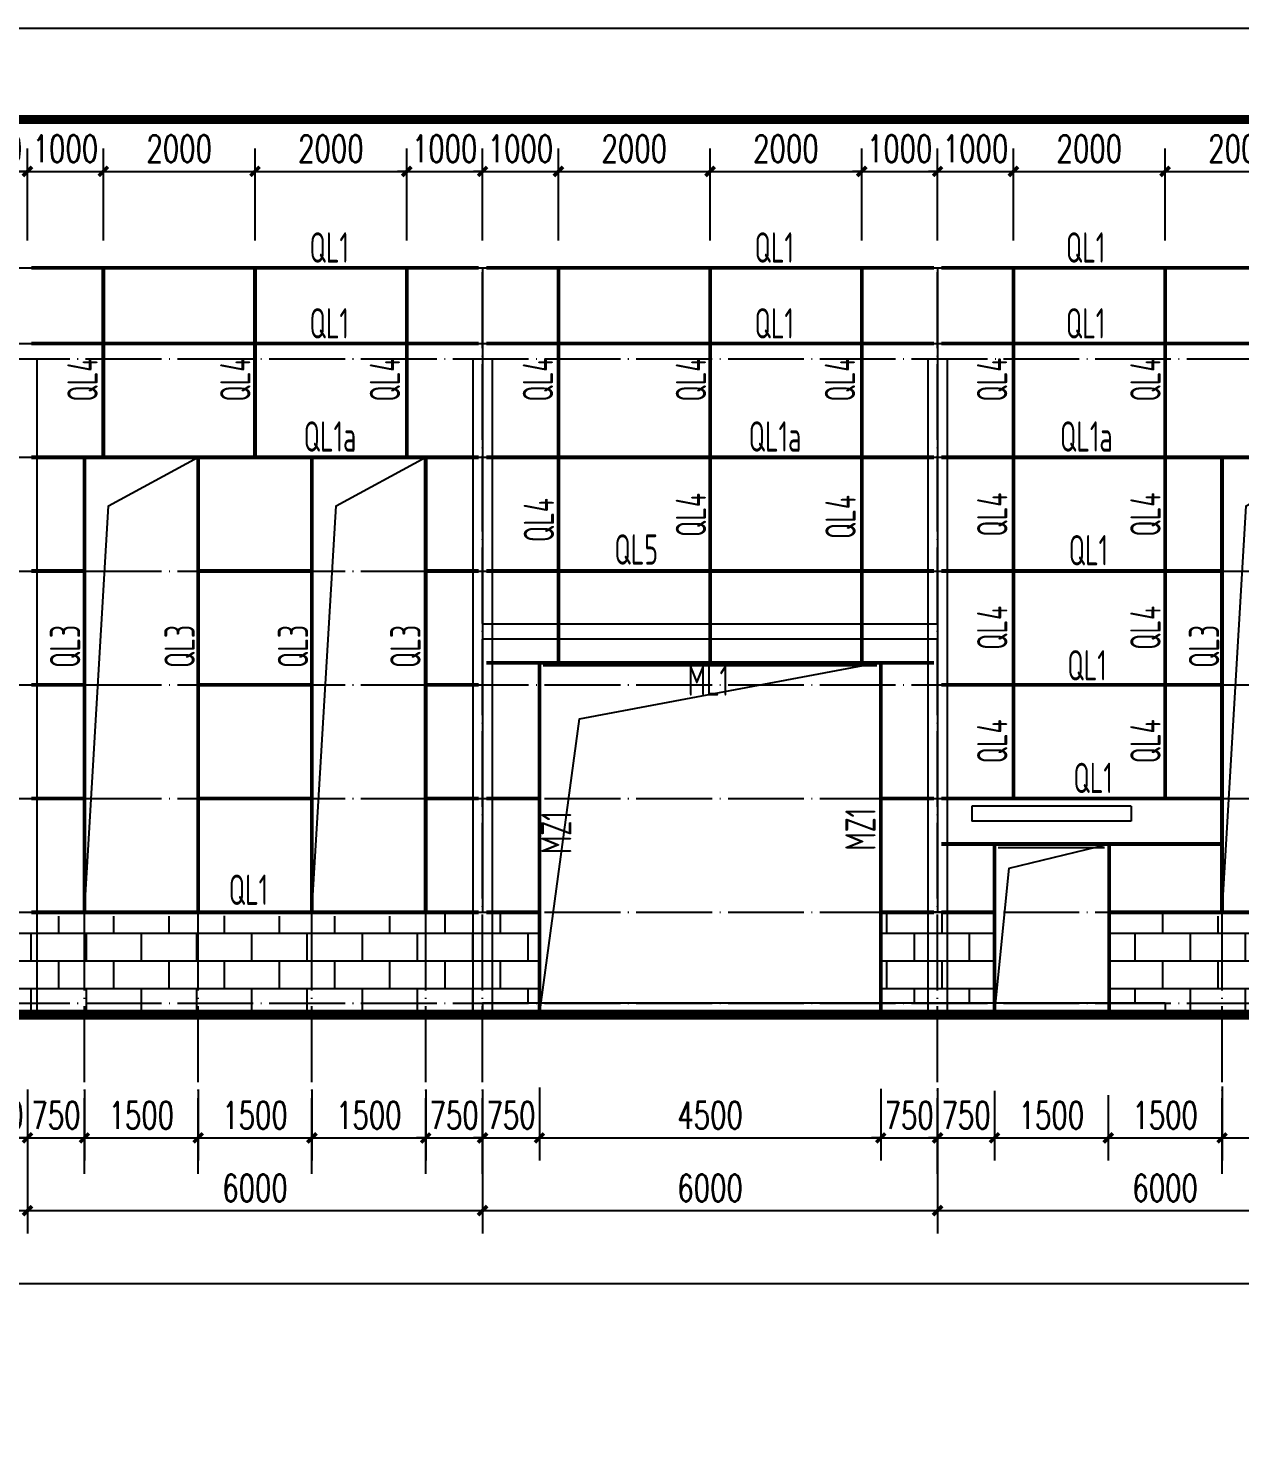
# Model space of a CAD drawing. Extents: x 14207793 to 14719554, y -1675802 to -1228715.
# Drawn here: x 14295388 to 14311356, y -1495257 to -1476490 of the extents above; entities that cross this region are included whole.
import ezdxf

# ---------------------------------------------------------------- set-up
doc = ezdxf.new("R2010")
doc.units = 0
doc.header["$LTSCALE"] = 500
doc.header["$MEASUREMENT"] = 0
doc.linetypes.add('DOTE', pattern=[2.42, 2, -0.2, 0.02, -0.2])
doc.layers.get('0').update_dxf_attribs({"linetype": 'CONTINUOUS'})
doc.layers.get('DEFPOINTS').update_dxf_attribs({"color": 140, "linetype": 'CONTINUOUS'})
for name, color, linetype in [('AXIS', 3, 'CONTINUOUS'), ('DOTE', 8, 'DOTE'), ('LAYER1', 150, 'CONTINUOUS'), ('PUB_DIM', 3, 'CONTINUOUS'), ('PUB_TITLE', 4, 'CONTINUOUS')]:
    doc.layers.add(name, color=color, linetype=linetype)
doc.styles.add('_TCH_DIM_T3', font='SIMPLEX', dxfattribs={"width": 0.705882, "bigfont": 'GBCBIG'})
doc.styles.add('TSSD_REIN', font='Tssdeng.shx', dxfattribs={"width": 0.65, "bigfont": 'hztxt.shx'})
doc.dimstyles.new('_TCH_ARCH&&120', dxfattribs={"dimtxt": 357, "dimasz": 120, "dimexe": 300, "dimexo": 360, "dimgap": 120, "dimtad": 1, "dimdec": 0, "dimzin": 0, "dimdsep": 46, "dimtxsty": '_TCH_DIM_T3', "dimblk": 'ARCHTICK', "dimcen": 0.09, "dimclrt": 7, "dimazin": 2, "dimtfac": 1, "dimtdec": 0, "dimtix": 1, "dimtmove": 2, "dimatfit": 3, "dimfxl": 0, "dimtolj": 1, "dimtzin": 0, "dimarcsym": 0})

# ---------------------------------------------------------------- blocks, each defined once
blk = doc.blocks.new('_ArchTick')
at = {"color": 0, "linetype": 'ByBlock', "const_width": 0.4}
blk.add_lwpolyline([(-0.5, -0.5), (0.5, 0.5)], dxfattribs=at)
blk = doc.blocks.new('*D230')
at = {"layer": 'AXIS', "color": 0, "lineweight": -2}
for p, q in [((14289375, -1491160), (14289375, -1492380)), ((14295375, -1491160), (14295375, -1492380)), ((14289375, -1492080), (14295375, -1492080))]:
    blk.add_line(p, q, dxfattribs=at)
at = {"layer": 'DEFPOINTS', "color": 0}
for p in [(14289375, -1490800), (14295375, -1490800), (14295375, -1492080)]:
    blk.add_point(p, dxfattribs=at)
at = {"layer": 'AXIS', "color": 0, "lineweight": -2, "xscale": 120, "yscale": 120, "zscale": 120, "rotation": 180}
blk.add_blockref('_ArchTick', (14289375, -1492080), dxfattribs=at)
at = {"layer": 'AXIS', "color": 0, "lineweight": -2, "xscale": 120, "yscale": 120, "zscale": 120}
blk.add_blockref('_ArchTick', (14295375, -1492080), dxfattribs=at)
at = {"layer": 'AXIS', "color": 7, "insert": (14292375, -1491782), "char_height": 357, "attachment_point": 5, "style": '_TCH_DIM_T3'}
blk.add_mtext('\\A1;6000', dxfattribs=at)
blk = doc.blocks.new('*D231')
at = {"layer": 'AXIS', "color": 0, "lineweight": -2}
for p, q in [((14295375, -1491160), (14295375, -1492380)), ((14301375, -1491160), (14301375, -1492380)), ((14295375, -1492080), (14301375, -1492080))]:
    blk.add_line(p, q, dxfattribs=at)
at = {"layer": 'DEFPOINTS', "color": 0}
for p in [(14295375, -1490800), (14301375, -1490800), (14301375, -1492080)]:
    blk.add_point(p, dxfattribs=at)
at = {"layer": 'AXIS', "color": 0, "lineweight": -2, "xscale": 120, "yscale": 120, "zscale": 120, "rotation": 180}
blk.add_blockref('_ArchTick', (14295375, -1492080), dxfattribs=at)
at = {"layer": 'AXIS', "color": 0, "lineweight": -2, "xscale": 120, "yscale": 120, "zscale": 120}
blk.add_blockref('_ArchTick', (14301375, -1492080), dxfattribs=at)
at = {"layer": 'AXIS', "color": 7, "insert": (14298375, -1491782), "char_height": 357, "attachment_point": 5, "style": '_TCH_DIM_T3'}
blk.add_mtext('\\A1;6000', dxfattribs=at)
blk = doc.blocks.new('*D232')
at = {"layer": 'AXIS', "color": 0, "lineweight": -2}
for p, q in [((14301375, -1491160), (14301375, -1492380)), ((14307375, -1491160), (14307375, -1492380)), ((14301375, -1492080), (14307375, -1492080))]:
    blk.add_line(p, q, dxfattribs=at)
at = {"layer": 'DEFPOINTS', "color": 0}
for p in [(14301375, -1490800), (14307375, -1490800), (14307375, -1492080)]:
    blk.add_point(p, dxfattribs=at)
at = {"layer": 'AXIS', "color": 0, "lineweight": -2, "xscale": 120, "yscale": 120, "zscale": 120, "rotation": 180}
blk.add_blockref('_ArchTick', (14301375, -1492080), dxfattribs=at)
at = {"layer": 'AXIS', "color": 0, "lineweight": -2, "xscale": 120, "yscale": 120, "zscale": 120}
blk.add_blockref('_ArchTick', (14307375, -1492080), dxfattribs=at)
at = {"layer": 'AXIS', "color": 7, "insert": (14304375, -1491782), "char_height": 357, "attachment_point": 5, "style": '_TCH_DIM_T3'}
blk.add_mtext('\\A1;6000', dxfattribs=at)
blk = doc.blocks.new('*D233')
at = {"layer": 'AXIS', "color": 0, "lineweight": -2}
for p, q in [((14307375, -1491160), (14307375, -1492380)), ((14313375, -1491160), (14313375, -1492380)), ((14307375, -1492080), (14313375, -1492080))]:
    blk.add_line(p, q, dxfattribs=at)
at = {"layer": 'DEFPOINTS', "color": 0}
for p in [(14307375, -1490800), (14313375, -1490800), (14313375, -1492080)]:
    blk.add_point(p, dxfattribs=at)
at = {"layer": 'AXIS', "color": 0, "lineweight": -2, "xscale": 120, "yscale": 120, "zscale": 120, "rotation": 180}
blk.add_blockref('_ArchTick', (14307375, -1492080), dxfattribs=at)
at = {"layer": 'AXIS', "color": 0, "lineweight": -2, "xscale": 120, "yscale": 120, "zscale": 120}
blk.add_blockref('_ArchTick', (14313375, -1492080), dxfattribs=at)
at = {"layer": 'AXIS', "color": 7, "insert": (14310375, -1491782), "char_height": 357, "attachment_point": 5, "style": '_TCH_DIM_T3'}
blk.add_mtext('\\A1;6000', dxfattribs=at)
blk = doc.blocks.new('*D236')
at = {"layer": 'AXIS', "color": 0, "lineweight": -2}
for p, q in [((14217375, -1491907), (14217375, -1493340)), ((14327775, -1491960), (14327775, -1493340)), ((14217375, -1493040), (14327775, -1493040))]:
    blk.add_line(p, q, dxfattribs=at)
at = {"layer": 'DEFPOINTS', "color": 0}
for p in [(14217375, -1491547), (14327775, -1491600), (14327775, -1493040)]:
    blk.add_point(p, dxfattribs=at)
at = {"layer": 'AXIS', "color": 0, "lineweight": -2, "xscale": 120, "yscale": 120, "zscale": 120, "rotation": 180}
blk.add_blockref('_ArchTick', (14217375, -1493040), dxfattribs=at)
at = {"layer": 'AXIS', "color": 0, "lineweight": -2, "xscale": 120, "yscale": 120, "zscale": 120}
blk.add_blockref('_ArchTick', (14327775, -1493040), dxfattribs=at)
at = {"layer": 'AXIS', "color": 7, "insert": (14272575, -1492742), "char_height": 357, "attachment_point": 5, "style": '_TCH_DIM_T3'}
blk.add_mtext('\\A1;110400', dxfattribs=at)
blk = doc.blocks.new('*D297')
at = {"layer": 'AXIS', "color": 0, "lineweight": -2}
for p, q in [((14294625, -1490481), (14294625, -1491421)), ((14295375, -1490481), (14295375, -1491421)), ((14294625, -1491121), (14294505, -1491121)), ((14294625, -1491121), (14295375, -1491121)), ((14295375, -1491121), (14295495, -1491121))]:
    blk.add_line(p, q, dxfattribs=at)
at = {"layer": 'DEFPOINTS', "color": 0}
for p in [(14294625, -1490121), (14295375, -1490121), (14295375, -1491121)]:
    blk.add_point(p, dxfattribs=at)
at = {"layer": 'AXIS', "color": 0, "lineweight": -2, "xscale": 120, "yscale": 120, "zscale": 120}
blk.add_blockref('_ArchTick', (14294625, -1491121), dxfattribs=at)
at = {"layer": 'AXIS', "color": 0, "lineweight": -2, "xscale": 120, "yscale": 120, "zscale": 120, "rotation": 180}
blk.add_blockref('_ArchTick', (14295375, -1491121), dxfattribs=at)
at = {"layer": 'AXIS', "color": 7, "insert": (14295000, -1490822), "char_height": 357, "attachment_point": 5, "style": '_TCH_DIM_T3'}
blk.add_mtext('\\A1;750', dxfattribs=at)
blk = doc.blocks.new('*D298')
at = {"layer": 'AXIS', "color": 0, "lineweight": -2}
for p, q in [((14295375, -1490481), (14295375, -1491421)), ((14296125, -1490481), (14296125, -1491421)), ((14295375, -1491121), (14295255, -1491121)), ((14295375, -1491121), (14296125, -1491121)), ((14296125, -1491121), (14296245, -1491121))]:
    blk.add_line(p, q, dxfattribs=at)
at = {"layer": 'DEFPOINTS', "color": 0}
for p in [(14295375, -1490121), (14296125, -1490121), (14296125, -1491121)]:
    blk.add_point(p, dxfattribs=at)
at = {"layer": 'AXIS', "color": 0, "lineweight": -2, "xscale": 120, "yscale": 120, "zscale": 120}
blk.add_blockref('_ArchTick', (14295375, -1491121), dxfattribs=at)
at = {"layer": 'AXIS', "color": 0, "lineweight": -2, "xscale": 120, "yscale": 120, "zscale": 120, "rotation": 180}
blk.add_blockref('_ArchTick', (14296125, -1491121), dxfattribs=at)
at = {"layer": 'AXIS', "color": 7, "insert": (14295750, -1490822), "char_height": 357, "attachment_point": 5, "style": '_TCH_DIM_T3'}
blk.add_mtext('\\A1;750', dxfattribs=at)
blk = doc.blocks.new('*D299')
at = {"layer": 'AXIS', "color": 0, "lineweight": -2}
for p, q in [((14296125, -1490481), (14296125, -1491421)), ((14297625, -1490481), (14297625, -1491421)), ((14296125, -1491121), (14297625, -1491121))]:
    blk.add_line(p, q, dxfattribs=at)
at = {"layer": 'DEFPOINTS', "color": 0}
for p in [(14296125, -1490121), (14297625, -1490121), (14297625, -1491121)]:
    blk.add_point(p, dxfattribs=at)
at = {"layer": 'AXIS', "color": 0, "lineweight": -2, "xscale": 120, "yscale": 120, "zscale": 120, "rotation": 180}
blk.add_blockref('_ArchTick', (14296125, -1491121), dxfattribs=at)
at = {"layer": 'AXIS', "color": 0, "lineweight": -2, "xscale": 120, "yscale": 120, "zscale": 120}
blk.add_blockref('_ArchTick', (14297625, -1491121), dxfattribs=at)
at = {"layer": 'AXIS', "color": 7, "insert": (14296875, -1490822), "char_height": 357, "attachment_point": 5, "style": '_TCH_DIM_T3'}
blk.add_mtext('\\A1;1500', dxfattribs=at)
blk = doc.blocks.new('*D300')
at = {"layer": 'AXIS', "color": 0, "lineweight": -2}
for p, q in [((14297625, -1490481), (14297625, -1491421)), ((14299125, -1490481), (14299125, -1491421)), ((14297625, -1491121), (14299125, -1491121))]:
    blk.add_line(p, q, dxfattribs=at)
at = {"layer": 'DEFPOINTS', "color": 0}
for p in [(14297625, -1490121), (14299125, -1490121), (14299125, -1491121)]:
    blk.add_point(p, dxfattribs=at)
at = {"layer": 'AXIS', "color": 0, "lineweight": -2, "xscale": 120, "yscale": 120, "zscale": 120, "rotation": 180}
blk.add_blockref('_ArchTick', (14297625, -1491121), dxfattribs=at)
at = {"layer": 'AXIS', "color": 0, "lineweight": -2, "xscale": 120, "yscale": 120, "zscale": 120}
blk.add_blockref('_ArchTick', (14299125, -1491121), dxfattribs=at)
at = {"layer": 'AXIS', "color": 7, "insert": (14298375, -1490822), "char_height": 357, "attachment_point": 5, "style": '_TCH_DIM_T3'}
blk.add_mtext('\\A1;1500', dxfattribs=at)
blk = doc.blocks.new('*D301')
at = {"layer": 'AXIS', "color": 0, "lineweight": -2}
for p, q in [((14299125, -1490481), (14299125, -1491421)), ((14300625, -1490481), (14300625, -1491421)), ((14299125, -1491121), (14300625, -1491121))]:
    blk.add_line(p, q, dxfattribs=at)
at = {"layer": 'DEFPOINTS', "color": 0}
for p in [(14299125, -1490121), (14300625, -1490121), (14300625, -1491121)]:
    blk.add_point(p, dxfattribs=at)
at = {"layer": 'AXIS', "color": 0, "lineweight": -2, "xscale": 120, "yscale": 120, "zscale": 120, "rotation": 180}
blk.add_blockref('_ArchTick', (14299125, -1491121), dxfattribs=at)
at = {"layer": 'AXIS', "color": 0, "lineweight": -2, "xscale": 120, "yscale": 120, "zscale": 120}
blk.add_blockref('_ArchTick', (14300625, -1491121), dxfattribs=at)
at = {"layer": 'AXIS', "color": 7, "insert": (14299875, -1490822), "char_height": 357, "attachment_point": 5, "style": '_TCH_DIM_T3'}
blk.add_mtext('\\A1;1500', dxfattribs=at)
blk = doc.blocks.new('*D302')
at = {"layer": 'AXIS', "color": 0, "lineweight": -2}
for p, q in [((14300625, -1490481), (14300625, -1491421)), ((14301375, -1490481), (14301375, -1491421)), ((14300625, -1491121), (14300505, -1491121)), ((14300625, -1491121), (14301375, -1491121)), ((14301375, -1491121), (14301495, -1491121))]:
    blk.add_line(p, q, dxfattribs=at)
at = {"layer": 'DEFPOINTS', "color": 0}
for p in [(14300625, -1490121), (14301375, -1490121), (14301375, -1491121)]:
    blk.add_point(p, dxfattribs=at)
at = {"layer": 'AXIS', "color": 0, "lineweight": -2, "xscale": 120, "yscale": 120, "zscale": 120}
blk.add_blockref('_ArchTick', (14300625, -1491121), dxfattribs=at)
at = {"layer": 'AXIS', "color": 0, "lineweight": -2, "xscale": 120, "yscale": 120, "zscale": 120, "rotation": 180}
blk.add_blockref('_ArchTick', (14301375, -1491121), dxfattribs=at)
at = {"layer": 'AXIS', "color": 7, "insert": (14301000, -1490822), "char_height": 357, "attachment_point": 5, "style": '_TCH_DIM_T3'}
blk.add_mtext('\\A1;750', dxfattribs=at)
blk = doc.blocks.new('*D303')
at = {"layer": 'AXIS', "color": 0, "lineweight": -2}
for p, q in [((14302125, -1490456), (14302125, -1491421)), ((14301375, -1490481), (14301375, -1491421)), ((14301375, -1491121), (14301255, -1491121)), ((14301375, -1491121), (14302125, -1491121)), ((14302125, -1491121), (14302245, -1491121))]:
    blk.add_line(p, q, dxfattribs=at)
at = {"layer": 'DEFPOINTS', "color": 0}
for p in [(14302125, -1490096), (14301375, -1490121), (14302125, -1491121)]:
    blk.add_point(p, dxfattribs=at)
at = {"layer": 'AXIS', "color": 0, "lineweight": -2, "xscale": 120, "yscale": 120, "zscale": 120}
blk.add_blockref('_ArchTick', (14301375, -1491121), dxfattribs=at)
at = {"layer": 'AXIS', "color": 0, "lineweight": -2, "xscale": 120, "yscale": 120, "zscale": 120, "rotation": 180}
blk.add_blockref('_ArchTick', (14302125, -1491121), dxfattribs=at)
at = {"layer": 'AXIS', "color": 7, "insert": (14301750, -1490822), "char_height": 357, "attachment_point": 5, "style": '_TCH_DIM_T3'}
blk.add_mtext('\\A1;750', dxfattribs=at)
blk = doc.blocks.new('*D304')
at = {"layer": 'AXIS', "color": 0, "lineweight": -2}
for p, q in [((14302125, -1490456), (14302125, -1491421)), ((14306625, -1490473), (14306625, -1491421)), ((14302125, -1491121), (14306625, -1491121))]:
    blk.add_line(p, q, dxfattribs=at)
at = {"layer": 'DEFPOINTS', "color": 0}
for p in [(14302125, -1490096), (14306625, -1490113), (14306625, -1491121)]:
    blk.add_point(p, dxfattribs=at)
at = {"layer": 'AXIS', "color": 0, "lineweight": -2, "xscale": 120, "yscale": 120, "zscale": 120, "rotation": 180}
blk.add_blockref('_ArchTick', (14302125, -1491121), dxfattribs=at)
at = {"layer": 'AXIS', "color": 0, "lineweight": -2, "xscale": 120, "yscale": 120, "zscale": 120}
blk.add_blockref('_ArchTick', (14306625, -1491121), dxfattribs=at)
at = {"layer": 'AXIS', "color": 7, "insert": (14304375, -1490822), "char_height": 357, "attachment_point": 5, "style": '_TCH_DIM_T3'}
blk.add_mtext('\\A1;4500', dxfattribs=at)
blk = doc.blocks.new('*D305')
at = {"layer": 'AXIS', "color": 0, "lineweight": -2}
for p, q in [((14306625, -1490473), (14306625, -1491421)), ((14307375, -1490466), (14307375, -1491421)), ((14306625, -1491121), (14306505, -1491121)), ((14306625, -1491121), (14307375, -1491121)), ((14307375, -1491121), (14307495, -1491121))]:
    blk.add_line(p, q, dxfattribs=at)
at = {"layer": 'DEFPOINTS', "color": 0}
for p in [(14306625, -1490113), (14307375, -1490106), (14307375, -1491121)]:
    blk.add_point(p, dxfattribs=at)
at = {"layer": 'AXIS', "color": 0, "lineweight": -2, "xscale": 120, "yscale": 120, "zscale": 120}
blk.add_blockref('_ArchTick', (14306625, -1491121), dxfattribs=at)
at = {"layer": 'AXIS', "color": 0, "lineweight": -2, "xscale": 120, "yscale": 120, "zscale": 120, "rotation": 180}
blk.add_blockref('_ArchTick', (14307375, -1491121), dxfattribs=at)
at = {"layer": 'AXIS', "color": 7, "insert": (14307000, -1490822), "char_height": 357, "attachment_point": 5, "style": '_TCH_DIM_T3'}
blk.add_mtext('\\A1;750', dxfattribs=at)
blk = doc.blocks.new('*D306')
at = {"layer": 'AXIS', "color": 0, "lineweight": -2}
for p, q in [((14307375, -1490466), (14307375, -1491421)), ((14308125, -1490500), (14308125, -1491421)), ((14307375, -1491121), (14307255, -1491121)), ((14307375, -1491121), (14308125, -1491121)), ((14308125, -1491121), (14308245, -1491121))]:
    blk.add_line(p, q, dxfattribs=at)
at = {"layer": 'DEFPOINTS', "color": 0}
for p in [(14307375, -1490106), (14308125, -1490140), (14308125, -1491121)]:
    blk.add_point(p, dxfattribs=at)
at = {"layer": 'AXIS', "color": 0, "lineweight": -2, "xscale": 120, "yscale": 120, "zscale": 120}
blk.add_blockref('_ArchTick', (14307375, -1491121), dxfattribs=at)
at = {"layer": 'AXIS', "color": 0, "lineweight": -2, "xscale": 120, "yscale": 120, "zscale": 120, "rotation": 180}
blk.add_blockref('_ArchTick', (14308125, -1491121), dxfattribs=at)
at = {"layer": 'AXIS', "color": 7, "insert": (14307750, -1490822), "char_height": 357, "attachment_point": 5, "style": '_TCH_DIM_T3'}
blk.add_mtext('\\A1;750', dxfattribs=at)
blk = doc.blocks.new('*D307')
at = {"layer": 'AXIS', "color": 0, "lineweight": -2}
for p, q in [((14308125, -1490500), (14308125, -1491421)), ((14309625, -1490558), (14309625, -1491421)), ((14308125, -1491121), (14309625, -1491121))]:
    blk.add_line(p, q, dxfattribs=at)
at = {"layer": 'DEFPOINTS', "color": 0}
for p in [(14308125, -1490140), (14309625, -1490198), (14309625, -1491121)]:
    blk.add_point(p, dxfattribs=at)
at = {"layer": 'AXIS', "color": 0, "lineweight": -2, "xscale": 120, "yscale": 120, "zscale": 120, "rotation": 180}
blk.add_blockref('_ArchTick', (14308125, -1491121), dxfattribs=at)
at = {"layer": 'AXIS', "color": 0, "lineweight": -2, "xscale": 120, "yscale": 120, "zscale": 120}
blk.add_blockref('_ArchTick', (14309625, -1491121), dxfattribs=at)
at = {"layer": 'AXIS', "color": 7, "insert": (14308875, -1490822), "char_height": 357, "attachment_point": 5, "style": '_TCH_DIM_T3'}
blk.add_mtext('\\A1;1500', dxfattribs=at)
blk = doc.blocks.new('*D308')
at = {"layer": 'AXIS', "color": 0, "lineweight": -2}
for p, q in [((14311125, -1490444), (14311125, -1491421)), ((14309625, -1490558), (14309625, -1491421)), ((14309625, -1491121), (14311125, -1491121))]:
    blk.add_line(p, q, dxfattribs=at)
at = {"layer": 'DEFPOINTS', "color": 0}
for p in [(14311125, -1490084), (14309625, -1490198), (14311125, -1491121)]:
    blk.add_point(p, dxfattribs=at)
at = {"layer": 'AXIS', "color": 0, "lineweight": -2, "xscale": 120, "yscale": 120, "zscale": 120, "rotation": 180}
blk.add_blockref('_ArchTick', (14309625, -1491121), dxfattribs=at)
at = {"layer": 'AXIS', "color": 0, "lineweight": -2, "xscale": 120, "yscale": 120, "zscale": 120}
blk.add_blockref('_ArchTick', (14311125, -1491121), dxfattribs=at)
at = {"layer": 'AXIS', "color": 7, "insert": (14310375, -1490822), "char_height": 357, "attachment_point": 5, "style": '_TCH_DIM_T3'}
blk.add_mtext('\\A1;1500', dxfattribs=at)
blk = doc.blocks.new('*D309')
at = {"layer": 'AXIS', "color": 0, "lineweight": -2}
for p, q in [((14311125, -1490444), (14311125, -1491421)), ((14312625, -1490444), (14312625, -1491421)), ((14311125, -1491121), (14312625, -1491121))]:
    blk.add_line(p, q, dxfattribs=at)
at = {"layer": 'DEFPOINTS', "color": 0}
for p in [(14311125, -1490084), (14312625, -1490084), (14312625, -1491121)]:
    blk.add_point(p, dxfattribs=at)
at = {"layer": 'AXIS', "color": 0, "lineweight": -2, "xscale": 120, "yscale": 120, "zscale": 120, "rotation": 180}
blk.add_blockref('_ArchTick', (14311125, -1491121), dxfattribs=at)
at = {"layer": 'AXIS', "color": 0, "lineweight": -2, "xscale": 120, "yscale": 120, "zscale": 120}
blk.add_blockref('_ArchTick', (14312625, -1491121), dxfattribs=at)
at = {"layer": 'AXIS', "color": 7, "insert": (14311875, -1490822), "char_height": 357, "attachment_point": 5, "style": '_TCH_DIM_T3'}
blk.add_mtext('\\A1;1500', dxfattribs=at)
blk = doc.blocks.new('*D914')
at = {"layer": 'DEFPOINTS', "color": 0}
for p in [(14295375, -1478375), (14294375, -1479646), (14295375, -1479646)]:
    blk.add_point(p, dxfattribs=at)
at = {"layer": 'PUB_DIM', "color": 0, "lineweight": -2}
for p, q in [((14294375, -1479286), (14294375, -1478075)), ((14295375, -1479286), (14295375, -1478075)), ((14294375, -1478375), (14294255, -1478375)), ((14294375, -1478375), (14295375, -1478375)), ((14295375, -1478375), (14295495, -1478375))]:
    blk.add_line(p, q, dxfattribs=at)
at = {"layer": 'PUB_DIM', "color": 0, "lineweight": -2, "xscale": 120, "yscale": 120, "zscale": 120}
blk.add_blockref('_ArchTick', (14294375, -1478375), dxfattribs=at)
at = {"layer": 'PUB_DIM', "color": 0, "lineweight": -2, "xscale": 120, "yscale": 120, "zscale": 120, "rotation": 180}
blk.add_blockref('_ArchTick', (14295375, -1478375), dxfattribs=at)
at = {"layer": 'PUB_DIM', "color": 7, "insert": (14294875, -1478076), "char_height": 357, "attachment_point": 5, "style": '_TCH_DIM_T3'}
blk.add_mtext('\\A1;1000', dxfattribs=at)
blk = doc.blocks.new('*D915')
at = {"layer": 'DEFPOINTS', "color": 0}
for p in [(14296375, -1478375), (14295375, -1479646), (14296375, -1479646)]:
    blk.add_point(p, dxfattribs=at)
at = {"layer": 'PUB_DIM', "color": 0, "lineweight": -2}
for p, q in [((14295375, -1479286), (14295375, -1478075)), ((14296375, -1479286), (14296375, -1478075)), ((14295375, -1478375), (14295255, -1478375)), ((14295375, -1478375), (14296375, -1478375)), ((14296375, -1478375), (14296495, -1478375))]:
    blk.add_line(p, q, dxfattribs=at)
at = {"layer": 'PUB_DIM', "color": 0, "lineweight": -2, "xscale": 120, "yscale": 120, "zscale": 120}
blk.add_blockref('_ArchTick', (14295375, -1478375), dxfattribs=at)
at = {"layer": 'PUB_DIM', "color": 0, "lineweight": -2, "xscale": 120, "yscale": 120, "zscale": 120, "rotation": 180}
blk.add_blockref('_ArchTick', (14296375, -1478375), dxfattribs=at)
at = {"layer": 'PUB_DIM', "color": 7, "insert": (14295875, -1478076), "char_height": 357, "attachment_point": 5, "style": '_TCH_DIM_T3'}
blk.add_mtext('\\A1;1000', dxfattribs=at)
blk = doc.blocks.new('*D916')
at = {"layer": 'DEFPOINTS', "color": 0}
for p in [(14298375, -1478375), (14296375, -1479646), (14298375, -1479646)]:
    blk.add_point(p, dxfattribs=at)
at = {"layer": 'PUB_DIM', "color": 0, "lineweight": -2}
for p, q in [((14296375, -1479286), (14296375, -1478075)), ((14298375, -1479286), (14298375, -1478075)), ((14296375, -1478375), (14298375, -1478375))]:
    blk.add_line(p, q, dxfattribs=at)
at = {"layer": 'PUB_DIM', "color": 0, "lineweight": -2, "xscale": 120, "yscale": 120, "zscale": 120, "rotation": 180}
blk.add_blockref('_ArchTick', (14296375, -1478375), dxfattribs=at)
at = {"layer": 'PUB_DIM', "color": 0, "lineweight": -2, "xscale": 120, "yscale": 120, "zscale": 120}
blk.add_blockref('_ArchTick', (14298375, -1478375), dxfattribs=at)
at = {"layer": 'PUB_DIM', "color": 7, "insert": (14297375, -1478076), "char_height": 357, "attachment_point": 5, "style": '_TCH_DIM_T3'}
blk.add_mtext('\\A1;2000', dxfattribs=at)
blk = doc.blocks.new('*D917')
at = {"layer": 'DEFPOINTS', "color": 0}
for p in [(14300375, -1478375), (14298375, -1479646), (14300375, -1479646)]:
    blk.add_point(p, dxfattribs=at)
at = {"layer": 'PUB_DIM', "color": 0, "lineweight": -2}
for p, q in [((14298375, -1479286), (14298375, -1478075)), ((14300375, -1479286), (14300375, -1478075)), ((14298375, -1478375), (14300375, -1478375))]:
    blk.add_line(p, q, dxfattribs=at)
at = {"layer": 'PUB_DIM', "color": 0, "lineweight": -2, "xscale": 120, "yscale": 120, "zscale": 120, "rotation": 180}
blk.add_blockref('_ArchTick', (14298375, -1478375), dxfattribs=at)
at = {"layer": 'PUB_DIM', "color": 0, "lineweight": -2, "xscale": 120, "yscale": 120, "zscale": 120}
blk.add_blockref('_ArchTick', (14300375, -1478375), dxfattribs=at)
at = {"layer": 'PUB_DIM', "color": 7, "insert": (14299375, -1478076), "char_height": 357, "attachment_point": 5, "style": '_TCH_DIM_T3'}
blk.add_mtext('\\A1;2000', dxfattribs=at)
blk = doc.blocks.new('*D918')
at = {"layer": 'DEFPOINTS', "color": 0}
for p in [(14301375, -1478375), (14300375, -1479646), (14301375, -1479646)]:
    blk.add_point(p, dxfattribs=at)
at = {"layer": 'PUB_DIM', "color": 0, "lineweight": -2}
for p, q in [((14300375, -1479286), (14300375, -1478075)), ((14301375, -1479286), (14301375, -1478075)), ((14300375, -1478375), (14300255, -1478375)), ((14300375, -1478375), (14301375, -1478375)), ((14301375, -1478375), (14301495, -1478375))]:
    blk.add_line(p, q, dxfattribs=at)
at = {"layer": 'PUB_DIM', "color": 0, "lineweight": -2, "xscale": 120, "yscale": 120, "zscale": 120}
blk.add_blockref('_ArchTick', (14300375, -1478375), dxfattribs=at)
at = {"layer": 'PUB_DIM', "color": 0, "lineweight": -2, "xscale": 120, "yscale": 120, "zscale": 120, "rotation": 180}
blk.add_blockref('_ArchTick', (14301375, -1478375), dxfattribs=at)
at = {"layer": 'PUB_DIM', "color": 7, "insert": (14300875, -1478076), "char_height": 357, "attachment_point": 5, "style": '_TCH_DIM_T3'}
blk.add_mtext('\\A1;1000', dxfattribs=at)
blk = doc.blocks.new('*D919')
at = {"layer": 'DEFPOINTS', "color": 0}
for p in [(14302375, -1478375), (14301375, -1479646), (14302375, -1479646)]:
    blk.add_point(p, dxfattribs=at)
at = {"layer": 'PUB_DIM', "color": 0, "lineweight": -2}
for p, q in [((14301375, -1479286), (14301375, -1478075)), ((14302375, -1479286), (14302375, -1478075)), ((14301375, -1478375), (14301255, -1478375)), ((14301375, -1478375), (14302375, -1478375)), ((14302375, -1478375), (14302495, -1478375))]:
    blk.add_line(p, q, dxfattribs=at)
at = {"layer": 'PUB_DIM', "color": 0, "lineweight": -2, "xscale": 120, "yscale": 120, "zscale": 120}
blk.add_blockref('_ArchTick', (14301375, -1478375), dxfattribs=at)
at = {"layer": 'PUB_DIM', "color": 0, "lineweight": -2, "xscale": 120, "yscale": 120, "zscale": 120, "rotation": 180}
blk.add_blockref('_ArchTick', (14302375, -1478375), dxfattribs=at)
at = {"layer": 'PUB_DIM', "color": 7, "insert": (14301875, -1478076), "char_height": 357, "attachment_point": 5, "style": '_TCH_DIM_T3'}
blk.add_mtext('\\A1;1000', dxfattribs=at)
blk = doc.blocks.new('*D920')
at = {"layer": 'DEFPOINTS', "color": 0}
for p in [(14304375, -1478375), (14302375, -1479646), (14304375, -1479646)]:
    blk.add_point(p, dxfattribs=at)
at = {"layer": 'PUB_DIM', "color": 0, "lineweight": -2}
for p, q in [((14302375, -1479286), (14302375, -1478075)), ((14304375, -1479286), (14304375, -1478075)), ((14302375, -1478375), (14304375, -1478375))]:
    blk.add_line(p, q, dxfattribs=at)
at = {"layer": 'PUB_DIM', "color": 0, "lineweight": -2, "xscale": 120, "yscale": 120, "zscale": 120, "rotation": 180}
blk.add_blockref('_ArchTick', (14302375, -1478375), dxfattribs=at)
at = {"layer": 'PUB_DIM', "color": 0, "lineweight": -2, "xscale": 120, "yscale": 120, "zscale": 120}
blk.add_blockref('_ArchTick', (14304375, -1478375), dxfattribs=at)
at = {"layer": 'PUB_DIM', "color": 7, "insert": (14303375, -1478076), "char_height": 357, "attachment_point": 5, "style": '_TCH_DIM_T3'}
blk.add_mtext('\\A1;2000', dxfattribs=at)
blk = doc.blocks.new('*D921')
at = {"layer": 'DEFPOINTS', "color": 0}
for p in [(14306375, -1478375), (14304375, -1479646), (14306375, -1479646)]:
    blk.add_point(p, dxfattribs=at)
at = {"layer": 'PUB_DIM', "color": 0, "lineweight": -2}
for p, q in [((14304375, -1479286), (14304375, -1478075)), ((14306375, -1479286), (14306375, -1478075)), ((14304375, -1478375), (14306375, -1478375))]:
    blk.add_line(p, q, dxfattribs=at)
at = {"layer": 'PUB_DIM', "color": 0, "lineweight": -2, "xscale": 120, "yscale": 120, "zscale": 120, "rotation": 180}
blk.add_blockref('_ArchTick', (14304375, -1478375), dxfattribs=at)
at = {"layer": 'PUB_DIM', "color": 0, "lineweight": -2, "xscale": 120, "yscale": 120, "zscale": 120}
blk.add_blockref('_ArchTick', (14306375, -1478375), dxfattribs=at)
at = {"layer": 'PUB_DIM', "color": 7, "insert": (14305375, -1478076), "char_height": 357, "attachment_point": 5, "style": '_TCH_DIM_T3'}
blk.add_mtext('\\A1;2000', dxfattribs=at)
blk = doc.blocks.new('*D922')
at = {"layer": 'DEFPOINTS', "color": 0}
for p in [(14307375, -1478375), (14306375, -1479646), (14307375, -1479646)]:
    blk.add_point(p, dxfattribs=at)
at = {"layer": 'PUB_DIM', "color": 0, "lineweight": -2}
for p, q in [((14306375, -1479286), (14306375, -1478075)), ((14307375, -1479286), (14307375, -1478075)), ((14306375, -1478375), (14306255, -1478375)), ((14306375, -1478375), (14307375, -1478375)), ((14307375, -1478375), (14307495, -1478375))]:
    blk.add_line(p, q, dxfattribs=at)
at = {"layer": 'PUB_DIM', "color": 0, "lineweight": -2, "xscale": 120, "yscale": 120, "zscale": 120}
blk.add_blockref('_ArchTick', (14306375, -1478375), dxfattribs=at)
at = {"layer": 'PUB_DIM', "color": 0, "lineweight": -2, "xscale": 120, "yscale": 120, "zscale": 120, "rotation": 180}
blk.add_blockref('_ArchTick', (14307375, -1478375), dxfattribs=at)
at = {"layer": 'PUB_DIM', "color": 7, "insert": (14306875, -1478076), "char_height": 357, "attachment_point": 5, "style": '_TCH_DIM_T3'}
blk.add_mtext('\\A1;1000', dxfattribs=at)
blk = doc.blocks.new('*D923')
at = {"layer": 'DEFPOINTS', "color": 0}
for p in [(14308375, -1478375), (14307375, -1479646), (14308375, -1479646)]:
    blk.add_point(p, dxfattribs=at)
at = {"layer": 'PUB_DIM', "color": 0, "lineweight": -2}
for p, q in [((14307375, -1479286), (14307375, -1478075)), ((14308375, -1479286), (14308375, -1478075)), ((14307375, -1478375), (14307255, -1478375)), ((14307375, -1478375), (14308375, -1478375)), ((14308375, -1478375), (14308495, -1478375))]:
    blk.add_line(p, q, dxfattribs=at)
at = {"layer": 'PUB_DIM', "color": 0, "lineweight": -2, "xscale": 120, "yscale": 120, "zscale": 120}
blk.add_blockref('_ArchTick', (14307375, -1478375), dxfattribs=at)
at = {"layer": 'PUB_DIM', "color": 0, "lineweight": -2, "xscale": 120, "yscale": 120, "zscale": 120, "rotation": 180}
blk.add_blockref('_ArchTick', (14308375, -1478375), dxfattribs=at)
at = {"layer": 'PUB_DIM', "color": 7, "insert": (14307875, -1478076), "char_height": 357, "attachment_point": 5, "style": '_TCH_DIM_T3'}
blk.add_mtext('\\A1;1000', dxfattribs=at)
blk = doc.blocks.new('*D924')
at = {"layer": 'DEFPOINTS', "color": 0}
for p in [(14310375, -1478375), (14308375, -1479646), (14310375, -1479646)]:
    blk.add_point(p, dxfattribs=at)
at = {"layer": 'PUB_DIM', "color": 0, "lineweight": -2}
for p, q in [((14308375, -1479286), (14308375, -1478075)), ((14310375, -1479286), (14310375, -1478075)), ((14308375, -1478375), (14310375, -1478375))]:
    blk.add_line(p, q, dxfattribs=at)
at = {"layer": 'PUB_DIM', "color": 0, "lineweight": -2, "xscale": 120, "yscale": 120, "zscale": 120, "rotation": 180}
blk.add_blockref('_ArchTick', (14308375, -1478375), dxfattribs=at)
at = {"layer": 'PUB_DIM', "color": 0, "lineweight": -2, "xscale": 120, "yscale": 120, "zscale": 120}
blk.add_blockref('_ArchTick', (14310375, -1478375), dxfattribs=at)
at = {"layer": 'PUB_DIM', "color": 7, "insert": (14309375, -1478076), "char_height": 357, "attachment_point": 5, "style": '_TCH_DIM_T3'}
blk.add_mtext('\\A1;2000', dxfattribs=at)
blk = doc.blocks.new('*D925')
at = {"layer": 'DEFPOINTS', "color": 0}
for p in [(14312375, -1478375), (14310375, -1479646), (14312375, -1479646)]:
    blk.add_point(p, dxfattribs=at)
at = {"layer": 'PUB_DIM', "color": 0, "lineweight": -2}
for p, q in [((14310375, -1479286), (14310375, -1478075)), ((14312375, -1479286), (14312375, -1478075)), ((14310375, -1478375), (14312375, -1478375))]:
    blk.add_line(p, q, dxfattribs=at)
at = {"layer": 'PUB_DIM', "color": 0, "lineweight": -2, "xscale": 120, "yscale": 120, "zscale": 120, "rotation": 180}
blk.add_blockref('_ArchTick', (14310375, -1478375), dxfattribs=at)
at = {"layer": 'PUB_DIM', "color": 0, "lineweight": -2, "xscale": 120, "yscale": 120, "zscale": 120}
blk.add_blockref('_ArchTick', (14312375, -1478375), dxfattribs=at)
at = {"layer": 'PUB_DIM', "color": 7, "insert": (14311375, -1478076), "char_height": 357, "attachment_point": 5, "style": '_TCH_DIM_T3'}
blk.add_mtext('\\A1;2000', dxfattribs=at)

msp = doc.modelspace()

# ---------------------------------------------------------------- hatches: boundary and pattern name
h = msp.add_hatch()
h.set_pattern_fill('AR-B816', color=146, scale=300)
h.set_pattern_definition([(0, (14098172.5, -1391979.55), (0, 363.9312), []), (90, (14098172.5, -1391979.55), (-363.9312, 363.9312), [363.9312, -363.9312])])
h.paths.add_polyline_path([(14319575.29, -1488145.5), (14318675.29, -1488145.5), (14318675.29, -1488195.5), (14317075.29, -1488195.5), (14315675.29, -1488186.1), (14315675.29, -1488195.5), (14314075.29, -1488195.5), (14312675.29, -1488179.77), (14312675.29, -1488195.5), (14311075.29, -1488195.5), (14309625.29, -1488145.5), (14309625.29, -1489345.5), (14310375.29, -1489345.5), (14310375.29, -1489495.5), (14319575.29, -1489495.5)])
h.paths.add_polyline_path([(14308125.29, -1488145.5), (14306625.29, -1488145.5), (14306625.29, -1489345.5), (14308125.29, -1489345.5)])
h.paths.add_polyline_path([(14302125.29, -1488145.5), (14300675.29, -1488145.5), (14300675.29, -1488195.5), (14299075.29, -1488195.5), (14297675.29, -1488192.75), (14297675.29, -1488195.5), (14296075.29, -1488195.5), (14294675.29, -1488192.38), (14294675.29, -1488195.5), (14293075.29, -1488195.5), (14291675.29, -1488191.9), (14291675.29, -1488195.5), (14290075.29, -1488195.5), (14288675.29, -1488191.24), (14288675.29, -1488195.5), (14287075.29, -1488195.5), (14285675.29, -1488190.3), (14285675.29, -1488195.5), (14284075.29, -1488195.5), (14282675.29, -1488188.8), (14282675.29, -1488195.5), (14281075.29, -1488195.5), (14279675.29, -1488186.1), (14279675.29, -1488195.5), (14278075.29, -1488195.5), (14276675.29, -1488179.77), (14276675.29, -1488195.5), (14275075.29, -1488195.5), (14273625.29, -1488145.5), (14273625.29, -1489345.5), (14274375.29, -1489345.5), (14274375.29, -1489495.5), (14301375.29, -1489495.5), (14301375.29, -1489345.5), (14302125.29, -1489345.5)])

# ---------------------------------------------------------------- linework, layer by layer
for p, q in [((14217175.29, -1479645.5), (14327975.29, -1479645.5)), ((14307375.29, -1484345.5), (14301375.29, -1484345.5)), ((14301375.29, -1484345.5), (14301375.29, -1484545.5)), ((14307375.29, -1484345.5), (14307375.29, -1484545.5)), ((14307375.29, -1484545.5), (14301375.29, -1484545.5)), ((14306625.29, -1484845.5), (14302125.29, -1484845.5)), ((14302125.29, -1484845.5), (14302125.29, -1489345.5)), ((14306625.29, -1484845.5), (14306625.29, -1489345.5)), ((14309925.29, -1486745.5), (14307825.29, -1486745.5)), ((14307825.29, -1486745.5), (14307825.29, -1486945.5)), ((14309925.29, -1486745.5), (14309925.29, -1486945.5)), ((14309925.29, -1486945.5), (14307825.29, -1486945.5)), ((14309625.29, -1487245.5), (14308125.29, -1487245.5)), ((14308125.29, -1487245.5), (14308125.29, -1489345.5)), ((14309625.29, -1487245.5), (14309625.29, -1489345.5)), ((14273625.29, -1488145.5), (14302125.29, -1488145.5)), ((14308125.29, -1488145.5), (14306625.29, -1488145.5)), ((14306625.29, -1488145.5), (14308125.29, -1488145.5)), ((14309625.29, -1488145.5), (14327975.29, -1488145.5)), ((14310375.29, -1489345.5), (14301375.29, -1489345.5)), ((14301375.29, -1489345.5), (14301375.29, -1489495.5)), ((14310375.29, -1489345.5), (14310375.29, -1489495.5))]:
    msp.add_line(p, q)
at = {"color": 38}
for p, q in [((14306575.29, -1484895.5), (14302175.29, -1484895.5)), ((14309575.29, -1487295.5), (14308175.29, -1487295.5))]:
    msp.add_line(p, q, dxfattribs=at)
for points in [[(14217175.29, -1489495.5), (14217175.29, -1479645.5), (14319575.29, -1479645.5), (14319575.29, -1489495.5)], [(14301375.29, -1479645.5), (14301375.29, -1488145.5)], [(14307375.29, -1479645.5), (14307375.29, -1488145.5)]]:
    msp.add_lwpolyline(points)
at = {"color": 3, "const_width": 50}
for points in [[(14295425.29, -1479645.5), (14301325.29, -1479645.5)], [(14296375.29, -1479645.5), (14296375.29, -1482145.5)], [(14298375.29, -1479645.5), (14298375.29, -1482145.5)], [(14300375.29, -1479645.5), (14300375.29, -1482145.5)], [(14301425.29, -1479645.5), (14307325.29, -1479645.5)], [(14302375.29, -1479645.5), (14302375.29, -1484856.95)], [(14304375.29, -1479645.5), (14304375.29, -1484856.95)], [(14306375.29, -1479645.5), (14306375.29, -1484856.95)], [(14307425.29, -1479645.5), (14313325.29, -1479645.5)], [(14308375.29, -1479645.5), (14308375.29, -1486645.5)], [(14310375.29, -1479645.5), (14310375.29, -1486645.5)], [(14295425.29, -1480645.5), (14301325.29, -1480645.5)], [(14301425.29, -1480645.5), (14307325.29, -1480645.5)], [(14307425.29, -1480645.5), (14313325.29, -1480645.5)], [(14295425.29, -1482145.5), (14301325.29, -1482145.5)], [(14296125.29, -1482145.5), (14296125.29, -1488145.5)], [(14297625.29, -1482145.5), (14297625.29, -1488145.5)], [(14299125.29, -1482145.5), (14299125.29, -1488145.5)], [(14300625.29, -1482145.5), (14300625.29, -1488145.5)], [(14301425.29, -1482145.5), (14307325.29, -1482145.5)], [(14307425.29, -1482145.5), (14313325.29, -1482145.5)], [(14311125.29, -1482145.5), (14311125.29, -1488145.5)], [(14295425.29, -1483645.5), (14296125.29, -1483645.5)], [(14297625.29, -1483645.5), (14299125.29, -1483645.5)], [(14300625.29, -1483645.5), (14301325.29, -1483645.5)], [(14301425.29, -1483645.5), (14307325.29, -1483645.5)], [(14307425.29, -1483645.5), (14311125.29, -1483645.5)], [(14301425.29, -1484856.95), (14307325.29, -1484856.95)], [(14302125.29, -1484856.95), (14302125.29, -1489495.5)], [(14306625.29, -1484845.5), (14306625.29, -1489495.5)], [(14295425.29, -1485145.5), (14296125.29, -1485145.5)], [(14297625.29, -1485145.5), (14299125.29, -1485145.5)], [(14300625.29, -1485145.5), (14301325.29, -1485145.5)], [(14307425.29, -1485145.5), (14311125.29, -1485145.5)], [(14295425.29, -1486645.5), (14296125.29, -1486645.5)], [(14297625.29, -1486645.5), (14299125.29, -1486645.5)], [(14300625.29, -1486645.5), (14301325.29, -1486645.5)], [(14301425.29, -1486645.5), (14302125.29, -1486645.5)], [(14306625.29, -1486645.5), (14307325.29, -1486645.5)], [(14307425.29, -1486645.5), (14311125.29, -1486645.5)], [(14311125.29, -1487245.5), (14307425.29, -1487245.5)], [(14308125.29, -1487245.5), (14308125.29, -1489495.5)], [(14309637.65, -1487245.5), (14309637.65, -1489495.5)], [(14295425.29, -1488145.5), (14301325.29, -1488145.5)], [(14301425.29, -1488145.5), (14302125.29, -1488145.5)], [(14306625.29, -1488145.5), (14307325.29, -1488145.5)], [(14307425.29, -1488145.5), (14308125.29, -1488145.5)], [(14309625.29, -1488145.5), (14313325.29, -1488145.5)]]:
    msp.add_lwpolyline(points, dxfattribs=at)
for points in [[(14295250.29, -1480845.5), (14295500.29, -1480845.5), (14295500.29, -1489495.5), (14295250.29, -1489495.5)], [(14301250.29, -1480845.5), (14301500.29, -1480845.5), (14301500.29, -1489495.5), (14301250.29, -1489495.5)], [(14307250.29, -1480845.5), (14307500.29, -1480845.5), (14307500.29, -1489495.5), (14307250.29, -1489495.5)]]:
    msp.add_lwpolyline(points, close=True)
at = {"color": 6}
for points in [[(14296125.29, -1488145.5), (14296445.15, -1482785.5), (14297625.29, -1482145.5)], [(14299125.29, -1488145.5), (14299445.15, -1482785.5), (14300625.29, -1482145.5)], [(14311125.29, -1488145.5), (14311445.15, -1482785.5), (14312625.29, -1482145.5)], [(14302125.29, -1489495.5), (14302652.65, -1485593), (14306625.29, -1484845.5)], [(14308125.29, -1489495.5), (14308317.65, -1487563), (14309625.29, -1487245.5)]]:
    msp.add_lwpolyline(points, dxfattribs=at)
at = {"const_width": 130}
msp.add_lwpolyline([(14329907.65, -1489495.5), (14214085.15, -1489495.5)], dxfattribs=at)
at = {"layer": 'DOTE'}
for p, q in [((14216281.78, -1479645.5), (14328335.29, -1479645.5)), ((14296375.29, -1482145.5), (14296375.29, -1479645.5)), ((14298375.29, -1482159.31), (14298375.29, -1479645.5)), ((14300375.29, -1482145.5), (14300375.29, -1479645.5)), ((14301375.29, -1491595.5), (14301375.29, -1479645.5)), ((14302375.29, -1484856.95), (14302375.29, -1479645.5)), ((14304375.29, -1482159.31), (14304375.29, -1479645.5)), ((14306375.29, -1484856.95), (14306375.29, -1479645.5)), ((14307375.29, -1491595.5), (14307375.29, -1479645.5)), ((14308375.29, -1486645.5), (14308375.29, -1479645.5)), ((14310375.29, -1482159.31), (14310375.29, -1479645.5)), ((14215921.78, -1480645.5), (14328338.52, -1480645.5)), ((14216281.78, -1480845.5), (14328335.29, -1480845.5)), ((14216281.78, -1482145.5), (14328335.29, -1482145.5)), ((14216281.78, -1482145.5), (14328335.29, -1482145.5)), ((14296125.29, -1491595.5), (14296125.29, -1482095.5)), ((14297625.29, -1491595.5), (14297625.29, -1482095.5)), ((14299125.29, -1491595.5), (14299125.29, -1482095.5)), ((14300625.29, -1491595.5), (14300625.29, -1482095.5)), ((14311125.29, -1491595.5), (14311125.29, -1482095.5)), ((14216281.78, -1483645.5), (14328335.29, -1483645.5)), ((14216281.78, -1485145.5), (14328335.29, -1485145.5)), ((14216281.78, -1486645.5), (14328335.29, -1486645.5)), ((14216281.78, -1488145.5), (14328335.29, -1488145.5)), ((14216281.78, -1489345.5), (14328335.29, -1489345.5))]:
    msp.add_line(p, q, dxfattribs=at)
at = {"layer": 'PUB_TITLE'}
msp.add_lwpolyline([(14350472.5, -1476490), (14207792.5, -1476490), (14207792.5, -1526890), (14350472.5, -1526890)], close=True, dxfattribs=at)
at = {"layer": 'PUB_TITLE', "const_width": 120}
msp.add_lwpolyline([(14349272.5, -1477690), (14210792.5, -1477690), (14210792.5, -1525690), (14349272.5, -1525690)], close=True, dxfattribs=at)

# ---------------------------------------------------------------- texts
at = {"layer": 'LAYER1', "color": 3, "style": 'TSSD_REIN', "width": 0.65}
for s, p in [('QL1', (14299092.96, -1479578.33)), ('QL1', (14304960.46, -1479578.33)), ('QL1', (14309065.46, -1479578.33)), ('QL1', (14299092.96, -1480578.33)), ('QL1', (14304960.46, -1480578.33)), ('QL1', (14309065.46, -1480578.33)), ('QL1a', (14299015.46, -1482070.83)), ('QL1a', (14304882.96, -1482070.83)), ('QL1a', (14308987.96, -1482070.83)), ('QL1', (14309102.96, -1483570.83)), ('QL1', (14309085.46, -1485088.33)), ('ML1', (14304080.38, -1485289.86)), ('QL1', (14309165.46, -1486573.33)), ('QL1', (14298027.96, -1488048.33))]:
    msp.add_text(s, height=400, dxfattribs=at).set_placement(p)
for s, p in [('QL4', (14296300.29, -1481412.5)), ('QL4', (14298315.29, -1481412.5)), ('QL4', (14300287.79, -1481412.5)), ('QL4', (14302305.29, -1481412.5)), ('QL4', (14304322.79, -1481412.5)), ('QL4', (14306287.79, -1481412.5)), ('QL4', (14308292.79, -1481412.5)), ('QL4', (14310315.29, -1481412.5)), ('QL4', (14302317.79, -1483265)), ('QL4', (14304322.79, -1483197.5)), ('QL4', (14306295.29, -1483225)), ('QL4', (14308295.29, -1483193)), ('QL4', (14310315.29, -1483193)), ('QL4', (14308295.29, -1484685.5)), ('QL4', (14310315.29, -1484685.5)), ('QL3', (14296070.46, -1484925.33)), ('QL3', (14297580.46, -1484925.33)), ('QL3', (14299075.46, -1484925.33)), ('QL3', (14300557.96, -1484925.33)), ('QL3', (14311087.96, -1484925.33)), ('QL4', (14308295.29, -1486183)), ('QL4', (14310315.29, -1486183)), ('MZ1', (14302547.47, -1487376.87)), ('MZ1', (14306557.47, -1487331.87))]:
    msp.add_text(s, height=400, rotation=90, dxfattribs=at).set_placement(p)
at = {"layer": 'LAYER1', "color": 6, "style": 'TSSD_REIN', "width": 0.65}
msp.add_text('QL5', height=400, dxfattribs=at).set_placement((14303112.96, -1483560.83))

# ---------------------------------------------------------------- dimensions: what is measured, and where the dimension line sits
at = {"layer": 'AXIS'}
for base, p1, p2, picture, middle in [((14302125.29, -1491121), (14301375.29, -1490121), (14302125.29, -1490095.5), '*D303', (14301750.29, -1490822.5)), ((14306625.29, -1491121), (14302125.29, -1490095.5), (14306625.29, -1490113), '*D304', (14304375.29, -1490822.5)), ((14311125.29, -1491121), (14309625.29, -1490198), (14311125.29, -1490083.5), '*D308', (14310375.29, -1490822.5)), ((14312625.29, -1491121), (14311125.29, -1490083.5), (14312625.29, -1490083.5), '*D309', (14311875.29, -1490822.5)), ((14295375.29, -1491121), (14294625.29, -1490121), (14295375.29, -1490121), '*D297', (14295000.29, -1490822.5)), ((14296125.29, -1491121), (14295375.29, -1490121), (14296125.29, -1490121), '*D298', (14295750.29, -1490822.5)), ((14297625.29, -1491121), (14296125.29, -1490121), (14297625.29, -1490121), '*D299', (14296875.29, -1490822.5)), ((14299125.29, -1491121), (14297625.29, -1490121), (14299125.29, -1490121), '*D300', (14298375.29, -1490822.5)), ((14300625.29, -1491121), (14299125.29, -1490121), (14300625.29, -1490121), '*D301', (14299875.29, -1490822.5)), ((14301375.29, -1491121), (14300625.29, -1490121), (14301375.29, -1490121), '*D302', (14301000.29, -1490822.5)), ((14307375.29, -1491121), (14306625.29, -1490113), (14307375.29, -1490106), '*D305', (14307000.29, -1490822.5)), ((14308125.29, -1491121), (14307375.29, -1490106), (14308125.29, -1490140.5), '*D306', (14307750.29, -1490822.5)), ((14309625.29, -1491121), (14308125.29, -1490140.5), (14309625.29, -1490198), '*D307', (14308875.29, -1490822.5)), ((14295375.29, -1492080.5), (14289375.29, -1490800.5), (14295375.29, -1490800.5), '*D230', (14292375.29, -1491782)), ((14301375.29, -1492080.5), (14295375.29, -1490800.5), (14301375.29, -1490800.5), '*D231', (14298375.29, -1491782)), ((14307375.29, -1492080.5), (14301375.29, -1490800.5), (14307375.29, -1490800.5), '*D232', (14304375.29, -1491782)), ((14313375.29, -1492080.5), (14307375.29, -1490800.5), (14313375.29, -1490800.5), '*D233', (14310375.29, -1491782)), ((14327775.29, -1493040), (14217375.29, -1491546.75), (14327775.29, -1491600), '*D236', (14272575.29, -1492741.5))]:
    dim = msp.add_linear_dim(base=base, p1=p1, p2=p2, dimstyle='_TCH_ARCH&&120', dxfattribs=at)
    dim.commit()
    dim.dimension.update_dxf_attribs({"geometry": picture, "text_midpoint": middle})
at = {"layer": 'PUB_DIM'}
for base, p1, p2, picture, middle in [((14295375.29, -1478375), (14294375.29, -1479645.5), (14295375.29, -1479645.5), '*D914', (14294875.29, -1478076.5)), ((14296375.29, -1478375), (14295375.29, -1479645.5), (14296375.29, -1479645.5), '*D915', (14295875.29, -1478076.5)), ((14298375.29, -1478375), (14296375.29, -1479645.5), (14298375.29, -1479645.5), '*D916', (14297375.29, -1478076.5)), ((14300375.29, -1478375), (14298375.29, -1479645.5), (14300375.29, -1479645.5), '*D917', (14299375.29, -1478076.5)), ((14301375.29, -1478375), (14300375.29, -1479645.5), (14301375.29, -1479645.5), '*D918', (14300875.29, -1478076.5)), ((14302375.29, -1478375), (14301375.29, -1479645.5), (14302375.29, -1479645.5), '*D919', (14301875.29, -1478076.5)), ((14304375.29, -1478375), (14302375.29, -1479645.5), (14304375.29, -1479645.5), '*D920', (14303375.29, -1478076.5)), ((14306375.29, -1478375), (14304375.29, -1479645.5), (14306375.29, -1479645.5), '*D921', (14305375.29, -1478076.5)), ((14307375.29, -1478375), (14306375.29, -1479645.5), (14307375.29, -1479645.5), '*D922', (14306875.29, -1478076.5)), ((14308375.29, -1478375), (14307375.29, -1479645.5), (14308375.29, -1479645.5), '*D923', (14307875.29, -1478076.5)), ((14310375.29, -1478375), (14308375.29, -1479645.5), (14310375.29, -1479645.5), '*D924', (14309375.29, -1478076.5)), ((14312375.29, -1478375), (14310375.29, -1479645.5), (14312375.29, -1479645.5), '*D925', (14311375.29, -1478076.5))]:
    dim = msp.add_linear_dim(base=base, p1=p1, p2=p2, dimstyle='_TCH_ARCH&&120', dxfattribs=at)
    dim.commit()
    dim.dimension.update_dxf_attribs({"geometry": picture, "text_midpoint": middle})

doc.saveas('drawing.dxf')
